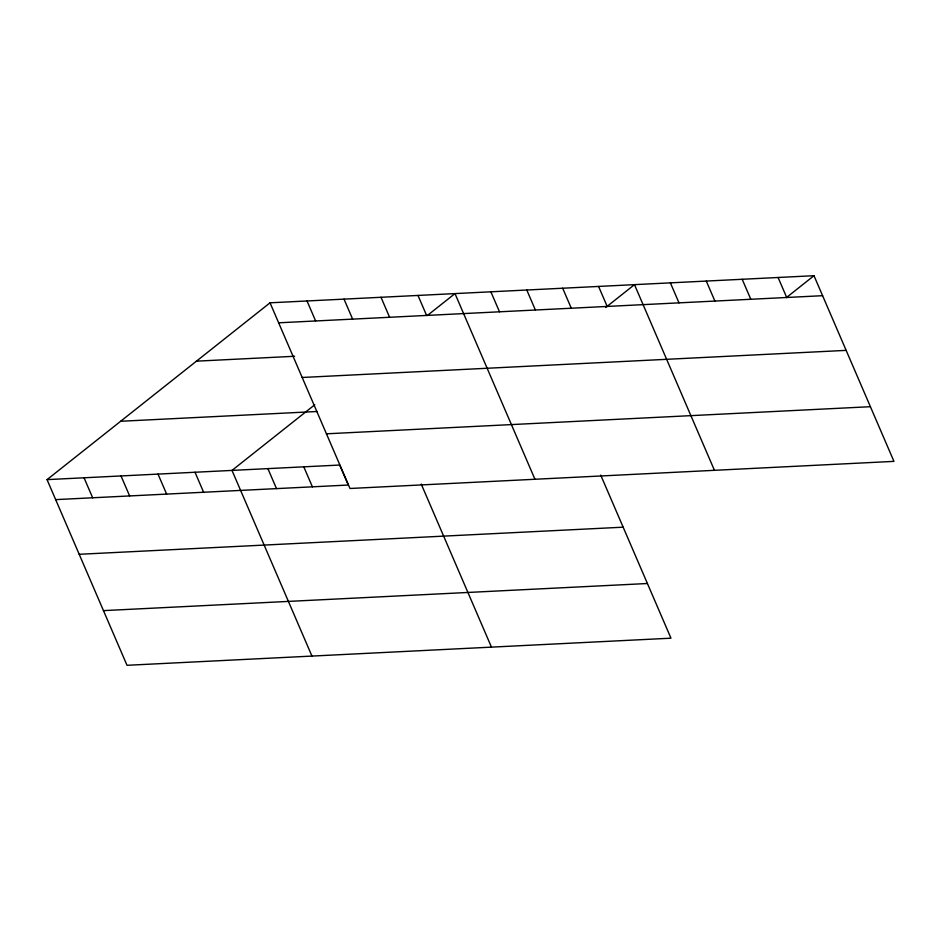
<?xml version="1.0" encoding="UTF-8"?>
<svg xmlns="http://www.w3.org/2000/svg" width="941" height="941" viewBox="0 0 941 941"><rect width="100%" height="100%" fill="white"/><g stroke="black" fill="none" stroke-linecap="round" stroke-linejoin="round"><path stroke-width="1.41" d="M600.734 475.123L670.968 638.186L127.011 665.299L47.05 479.628L270.032 302.814L813.989 275.701L893.95 461.372L349.993 488.485L270.032 302.814M314.765 404.771L231.992 470.406L311.953 656.077M427.39 315.482L454.985 293.592L534.947 479.263M605.745 307.448L634.481 284.653L714.442 470.324M786.394 297.591L813.989 275.701M278.642 322.81L822.599 295.697M196.446 361.168L294.615 356.274M302.19 377.482L846.147 350.37M120.636 421.274L317.07 411.488M326.456 433.813L870.401 406.7M47.05 479.628L339.701 465.042L348.311 485.038L55.66 499.624M79.209 554.296L623.154 527.183M103.463 610.627L647.42 583.514M778.089 277.489L786.7 297.485M742.19 279.289L750.8 299.273M706.291 281.077L714.901 301.073M670.38 282.865L679.002 302.861M598.582 286.44L607.192 306.437M562.683 288.228L571.293 308.225M526.784 290.016L535.394 310.012M490.884 291.804L499.495 311.8M417.992 295.439L426.602 315.435M380.999 297.285L389.609 317.282M344.018 299.132L352.628 319.117M421.227 484.062L491.461 647.137M307.025 300.967L315.635 320.963M303.79 466.83L312.412 486.826M267.891 468.618L276.501 488.614M195.01 472.253L203.621 492.249M158.017 474.099L166.628 494.096M121.024 475.946L129.635 495.931M84.043 477.781L92.653 497.777"/></g></svg>
